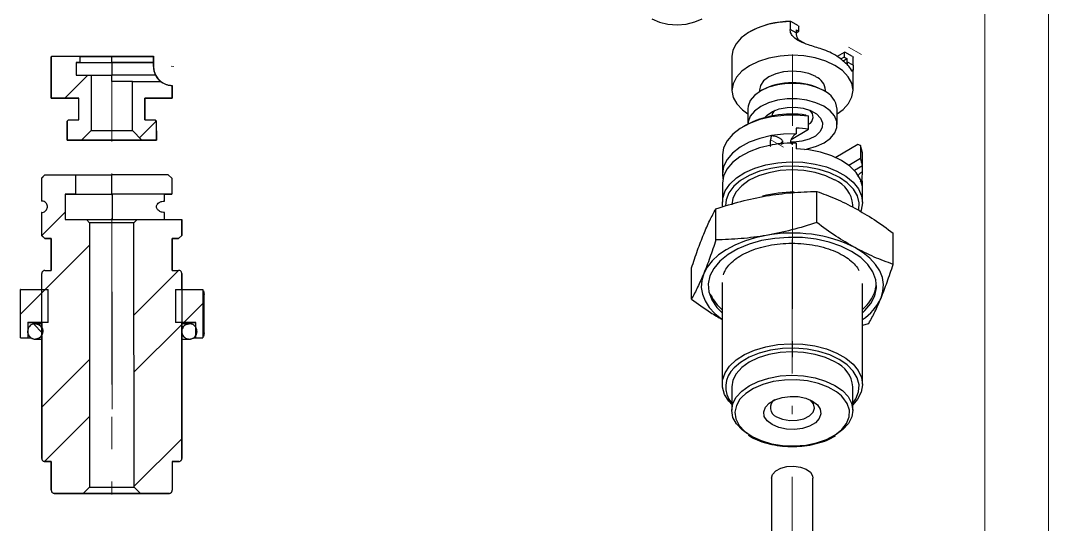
# Model space of a CAD drawing. Header units: millimetres. Extents: x 0 to 420, y 1 to 595.
# Drawn here: x 258.7 to 420, y 388.5 to 467.6 of the extents above; entities that cross this region are included whole.
import ezdxf

# ---------------------------------------------------------------- set-up
doc = ezdxf.new("R2010")
doc.units = ezdxf.units.MM
doc.header["$LTSCALE"] = 2
doc.linetypes.add('CENTERX2', pattern=[20.32, 12.7, -2.54, 2.54, -2.54])
doc.layers.add('COTAS', color=7, linetype='Continuous')

# ---------------------------------------------------------------- blocks, each defined once
blk = doc.blocks.new('Bloco2')
at = {"color": 7, "linetype": 'Continuous', "lineweight": 18}
for p, q in [((420.08, 0.12), (420.08, 594.12)), ((410.08, 10.12), (410.08, 584.12))]:
    blk.add_line(p, q, dxfattribs=at)
blk = doc.blocks.new('SW_HATCH_0')
at = {"color": 0, "linetype": 'Continuous', "lineweight": 18}
for p, q in [((-10.86, 34.05), (-7.26, 37.65)), ((0.88, 27.82), (3.5, 30.44)), ((-14.46, 12.48), (-10.78, 16.16)), ((-14.48, 3.48), (-6.98, 10.99)), ((0, 0), (7, 7)), ((-17.8, 0.16), (-13.93, 4.03)), ((7.81, -1.17), (10.81, 1.83)), ((-14.34, -2.82), (-15.75, -1.4)), ((0, -8.98), (7.51, -1.47)), ((-14.48, -14.48), (-6.97, -6.97)), ((-14.02, -23), (-6.97, -15.95)), ((0, -26.94), (7.51, -19.43))]:
    blk.add_line(p, q, dxfattribs=at)

msp = doc.modelspace()

# ---------------------------------------------------------------- linework, layer by layer
at = {"color": 7, "linetype": 'Continuous', "lineweight": 25}
for p, q in [((379.48, 467.44), (379.57, 467.46)), ((379.48, 467.44), (379.48, 466.21)), ((380.42, 465.67), (379.48, 466.21)), ((380.78, 466.78), (379.57, 467.46)), ((380.78, 466.78), (380.85, 466.66)), ((380.85, 465.92), (380.85, 466.66)), ((373.21, 465.88), (373.14, 465.84)), ((380.42, 466.16), (380.85, 465.92)), ((380.42, 466.16), (380.42, 465.67)), ((380.42, 465.67), (380.85, 465.92)), ((380.66, 464.67), (381.94, 463.95)), ((263.62, 462.01), (263.52, 461.91)), ((263.52, 461.91), (263.52, 455.41)), ((263.53, 461.91), (263.52, 461.91)), ((263.63, 462.01), (263.53, 461.91)), ((263.53, 455.41), (263.53, 461.91)), ((263.62, 462.01), (263.63, 462.01)), ((263.63, 462.01), (267.93, 462.01)), ((268.03, 461.91), (267.93, 462.01)), ((268.03, 461.91), (268.03, 461.01)), ((273.06, 462), (279.56, 462.01)), ((273.06, 461.9), (273.06, 462)), ((279.56, 461.91), (273.06, 461.9)), ((273.06, 461), (273.06, 461.9)), ((279.56, 461.91), (279.56, 462.01)), ((279.57, 462), (279.56, 462.01)), ((279.56, 461.91), (279.56, 461.01)), ((279.57, 462), (279.57, 461.9)), ((279.57, 460.4), (279.57, 461.9)), ((370.35, 461.96), (370.35, 456.65)), ((387.97, 462.6), (386.88, 461.96)), ((387.97, 461.86), (387.4, 461.53)), ((387.74, 461.23), (388.4, 461.62)), ((387.97, 462.6), (388.04, 462.64)), ((387.97, 462.6), (387.97, 461.86)), ((387.97, 461.86), (388.4, 461.62)), ((389.25, 461.95), (388.04, 462.64)), ((388.4, 461.62), (388.4, 461.13)), ((389.25, 461.95), (389.35, 461.82)), ((389.35, 460.59), (389.35, 461.82)), ((268.03, 461.01), (267.43, 461.01)), ((267.43, 461.01), (267.43, 459.01)), ((279.56, 461.01), (273.06, 461)), ((273.06, 461), (279.56, 461)), ((279.56, 461.01), (279.56, 461)), ((279.56, 461), (279.56, 460.4)), ((279.57, 460.4), (279.56, 460.4)), ((389.35, 460.59), (388.4, 461.13)), ((389.35, 460.59), (389.35, 460.04)), ((389.35, 456.64), (389.35, 459.96)), ((267.43, 459.01), (269.79, 459.01)), ((269.79, 459.01), (269.79, 450.31)), ((273.05, 458.01), (273.05, 459.01)), ((279.89, 459.01), (273.05, 459.01)), ((279.89, 459.01), (279.91, 459)), ((276.26, 450.31), (276.26, 458.01)), ((276.26, 458.01), (280.72, 458.01)), ((280.72, 458.01), (280.75, 458.01)), ((282.51, 457.41), (282.52, 457.41)), ((282.52, 455.41), (282.52, 457.41)), ((282.52, 457.41), (282.52, 455.41)), ((374.65, 456.65), (374.65, 456.42)), ((375.04, 456.66), (374.9, 456.57)), ((384.79, 456.57), (384.65, 456.65)), ((385.05, 456.41), (385.05, 456.64)), ((267.83, 455.41), (263.53, 455.41)), ((267.82, 455.41), (267.82, 452.01)), ((267.83, 455.41), (267.82, 455.41)), ((267.83, 452.01), (267.83, 455.41)), ((278.22, 455.41), (278.21, 455.41)), ((282.52, 455.41), (278.21, 455.41)), ((278.21, 455.41), (278.21, 452.01)), ((278.22, 452.01), (278.22, 455.41)), ((372.84, 453.71), (372.84, 451.34)), ((386.84, 451.26), (386.84, 453.71)), ((266.22, 452.01), (266.02, 451.81)), ((266.02, 451.81), (266.02, 448.81)), ((266.03, 451.81), (266.02, 451.81)), ((266.23, 452.01), (266.03, 451.81)), ((266.03, 448.81), (266.03, 451.81)), ((266.22, 452.01), (266.23, 452.01)), ((266.23, 452.01), (267.83, 452.01)), ((278.21, 452.01), (279.81, 452.01)), ((280.01, 451.81), (279.81, 452.01)), ((279.81, 452.01), (279.82, 452.01)), ((280.02, 451.81), (279.82, 452.01)), ((280.01, 451.81), (280.02, 448.81)), ((280.02, 451.81), (280.01, 451.81)), ((280.02, 448.81), (280.02, 451.81)), ((381.97, 452.75), (382.38, 452.59)), ((382.38, 450.55), (382.38, 452.59)), ((268.28, 448.81), (269.79, 450.31)), ((276.26, 450.31), (277.76, 448.81)), ((372.42, 451.11), (372.07, 450.91)), ((379.63, 448.93), (382.38, 450.55)), ((380.42, 450.71), (380.41, 449.81)), ((268.28, 448.81), (266.03, 448.81)), ((280.02, 448.81), (277.76, 448.81)), ((376.64, 448.08), (376.48, 448.05)), ((380.41, 448.35), (380.41, 447.45)), ((390.09, 448.13), (386.63, 446.1)), ((390.5, 447.96), (390.09, 448.13)), ((390.5, 447.96), (390.5, 445.92)), ((368.84, 446.41), (368.84, 443.48)), ((390.5, 445.92), (388.7, 444.86)), ((390.84, 443.46), (390.84, 446.4)), ((390.81, 444.79), (389.57, 444.06)), ((390.81, 443.89), (390.81, 444.79)), ((262.52, 443.36), (262.02, 442.86)), ((262.02, 442.86), (262.02, 439.26)), ((262.03, 442.86), (262.02, 442.86)), ((262.53, 443.36), (262.03, 442.86)), ((262.03, 439.26), (262.03, 442.86)), ((262.52, 443.36), (262.53, 443.36)), ((262.53, 443.36), (267.33, 443.36)), ((267.33, 443.36), (267.33, 440.36)), ((273.06, 440.36), (273.06, 443.36)), ((281.88, 443.36), (273.06, 443.36)), ((282.47, 442.86), (281.88, 443.36)), ((282.47, 442.86), (282.47, 440.36)), ((368.84, 442.01), (368.84, 439.07)), ((390.81, 441.52), (390.81, 442.42)), ((390.84, 441.99), (390.81, 442.42)), ((390.84, 439.06), (390.84, 441.99)), ((383.65, 435.88), (383.65, 440.77)), ((262.03, 439.26), (262.02, 439.26)), ((267.33, 440.36), (265.73, 440.36)), ((265.73, 440.36), (265.73, 436.36)), ((282.47, 440.36), (273.06, 440.36)), ((281.3, 440.36), (273.08, 440.36)), ((281.31, 439.26), (281.3, 440.36)), ((262.02, 437.46), (262.02, 433.86)), ((262.03, 437.46), (262.02, 437.46)), ((262.03, 433.86), (262.03, 437.46)), ((281.31, 436.36), (281.31, 437.46)), ((367.83, 433.15), (367.83, 438.04)), ((389.34, 438.3), (389.34, 438.65)), ((265.73, 436.36), (269.04, 436.36)), ((269.54, 435.86), (269.04, 436.36)), ((269.54, 435.86), (269.54, 394.36)), ((277.01, 436.36), (276.51, 435.86)), ((276.52, 394.36), (276.51, 435.86)), ((277.01, 436.36), (284.02, 436.36)), ((284.02, 433.86), (284.02, 436.36)), ((284.02, 436.36), (284.02, 433.86)), ((284.02, 436.36), (284.02, 436.36)), ((395.65, 429.32), (395.65, 434.21)), ((262.02, 433.86), (262.52, 433.36)), ((262.02, 433.86), (262.03, 433.86)), ((262.03, 433.86), (262.53, 433.36)), ((263.53, 433.36), (262.53, 433.36)), ((263.52, 433.36), (263.52, 428.36)), ((263.53, 433.36), (263.52, 433.36)), ((263.53, 428.36), (263.53, 433.36)), ((282.52, 428.36), (282.52, 433.36)), ((282.52, 433.36), (282.52, 433.36)), ((283.52, 433.36), (282.52, 433.36)), ((282.52, 433.36), (282.52, 428.36)), ((283.52, 433.36), (284.02, 433.86)), ((283.52, 433.36), (284.02, 433.86)), ((284.02, 433.86), (284.02, 433.86)), ((262.02, 427.86), (262.02, 425.39)), ((262.03, 427.86), (262.02, 427.86)), ((262.03, 398.86), (262.03, 427.86)), ((262.53, 428.36), (263.53, 428.36)), ((282.52, 428.36), (283.52, 428.36)), ((284.02, 425.39), (284.02, 427.86)), ((284.02, 427.86), (284.02, 427.86)), ((284.02, 427.86), (284.02, 398.86)), ((364.01, 423.87), (364.01, 428.76)), ((368.83, 426.46), (368.82, 410.5)), ((390.82, 410.49), (390.83, 426.29)), ((258.73, 425.39), (258.71, 425.38)), ((258.73, 425.39), (258.71, 425.38)), ((258.71, 417.8), (258.71, 425.38)), ((258.73, 425.39), (263.03, 425.39)), ((263.03, 420.19), (263.03, 425.39)), ((283.02, 425.39), (283.02, 420.19)), ((283.02, 425.39), (287.32, 425.39)), ((287.32, 425.39), (287.32, 417.79)), ((287.32, 425.39), (287.33, 425.38)), ((287.32, 425.39), (287.32, 425.39)), ((287.44, 425.17), (287.55, 424.58)), ((287.55, 418.59), (287.55, 424.58)), ((259.83, 420.19), (259.83, 417.79)), ((263.03, 420.19), (259.83, 420.19)), ((262.03, 420.19), (262.03, 419.39)), ((263.03, 420.19), (263.03, 420.19)), ((283.02, 420.19), (283.03, 420.19)), ((286.22, 420.19), (283.02, 420.19)), ((284.03, 419.25), (284.03, 420.19)), ((286.22, 417.79), (286.22, 420.19)), ((390.83, 419.75), (391.83, 420.04)), ((258.71, 417.8), (258.73, 417.79)), ((258.71, 417.8), (258.72, 417.79)), ((258.73, 417.79), (259.83, 417.79)), ((262.03, 418.02), (262.03, 398.86)), ((284.03, 418.9), (284.03, 419.2)), ((284.03, 398.86), (284.03, 418.68)), ((286.22, 417.79), (287.32, 417.79)), ((287.33, 417.81), (287.32, 417.79)), ((287.55, 418.59), (287.44, 418.01)), ((370.32, 410.09), (370.32, 406.42)), ((389.32, 406.41), (389.32, 410.08)), ((372.9, 402.51), (373.11, 402.37)), ((373.11, 402.37), (373.25, 402.28)), ((262.03, 398.86), (262.03, 398.86)), ((284.02, 398.86), (284.03, 398.86)), ((263.53, 398.36), (262.53, 398.36)), ((263.53, 398.36), (263.53, 393.86)), ((263.53, 398.36), (263.53, 398.36)), ((263.53, 393.86), (263.53, 398.36)), ((282.53, 398.36), (282.52, 398.36)), ((283.52, 398.36), (282.52, 398.36)), ((282.52, 398.36), (282.52, 393.86)), ((282.53, 393.86), (282.53, 398.36)), ((376.56, 395.76), (376.56, 385.97)), ((383.06, 385.96), (383.06, 395.76)), ((263.53, 393.86), (263.53, 393.86)), ((268.54, 393.36), (269.54, 394.36)), ((276.52, 394.36), (277.52, 393.36)), ((282.52, 393.86), (282.53, 393.86)), ((268.54, 393.36), (264.03, 393.36)), ((282.02, 393.36), (277.52, 393.36))]:
    msp.add_line(p, q, dxfattribs=at)
at = {"color": 8, "linetype": 'Continuous', "lineweight": 25}
for p, q in [((273.06, 461), (273.06, 459.01)), ((273.08, 440.36), (273.08, 436.36)), ((262.53, 398.36), (262.53, 398.36)), ((283.53, 398.36), (283.52, 398.36)), ((264.03, 393.36), (264.03, 393.36)), ((282.03, 393.36), (282.02, 393.36))]:
    msp.add_line(p, q, dxfattribs=at)
at = {"color": 7, "linetype": 'Continuous', "lineweight": 25, "flags": 128}
for points in [[(357.8, 467.86), (358.96, 467.35), (360.3, 467.04), (361.74, 466.94), (363.17, 467.05), (364.51, 467.38), (365.65, 467.89)], [(379.48, 467.44), (377.66, 467.29), (375.92, 466.95), (374.33, 466.42), (372.94, 465.72), (371.82, 464.89), (370.99, 463.94), (370.5, 462.92), (370.35, 461.96)], [(267.92, 462.01), (267.97, 462.01), (268.22, 462.01), (268.68, 462.01), (269.31, 462.01), (270.11, 462), (271.02, 462), (272.02, 462), (273.06, 462)], [(273.06, 461.9), (272.04, 461.9), (271.06, 461.9), (270.16, 461.91), (269.39, 461.91), (268.76, 461.91), (268.32, 461.91), (268.07, 461.91), (268.02, 461.91)], [(386.51, 460.55), (385.07, 461.23), (383.42, 461.73), (381.63, 462.04), (379.78, 462.14), (377.92, 462.02), (376.15, 461.7), (374.51, 461.19), (373.08, 460.5), (371.91, 459.67), (371.04, 458.71), (370.52, 457.68), (370.35, 456.61), (370.54, 455.54), (371.1, 454.51), (371.99, 453.57), (372.84, 452.94)], [(267.42, 461.01), (267.48, 461.01), (267.76, 461.01), (268.26, 461.01), (268.96, 461.01), (269.83, 461), (270.83, 461), (271.92, 461), (273.06, 461)], [(268.03, 461.01), (268.07, 461.01), (268.32, 461.01), (268.76, 461.01), (269.39, 461.01), (270.16, 461.01), (271.06, 461), (272.04, 461), (273.06, 461)], [(386.84, 452.93), (387.78, 453.63), (388.65, 454.58), (389.18, 455.61), (389.35, 456.68), (389.15, 457.75), (388.6, 458.78), (387.71, 459.73), (386.51, 460.55)], [(269.77, 459.01), (269.79, 459.01), (269.94, 459.01), (270.22, 459.01), (270.62, 459.01), (271.13, 459.01), (271.72, 459.01), (272.37, 459.01), (273.05, 459.01)], [(383.5, 458.79), (382.41, 459.26), (381.16, 459.55), (379.81, 459.65), (378.46, 459.54), (377.21, 459.24), (376.14, 458.76), (375.32, 458.13), (374.81, 457.41), (374.65, 456.65)], [(276.27, 458.01), (276.25, 458.01), (276.11, 458.01), (275.83, 458.01), (275.44, 458.01), (274.94, 458.01), (274.36, 458.01), (273.72, 458.01), (273.05, 458.01)], [(384.76, 456.59), (383.53, 457.15), (382.11, 457.54), (380.58, 457.73), (379.01, 457.72), (377.48, 457.52), (376.08, 457.12), (374.86, 456.55), (373.89, 455.84), (373.22, 455.02), (372.88, 454.14), (372.84, 453.71)], [(263.53, 455.41), (263.65, 455.41), (264.16, 455.4), (265.01, 455.4), (266.19, 455.4), (267.64, 455.4), (267.82, 455.4)], [(278.22, 455.4), (278.4, 455.4), (279.85, 455.4), (281.03, 455.41), (281.89, 455.41), (282.39, 455.41), (282.52, 455.41)], [(384.76, 454.14), (383.52, 454.7), (382.11, 455.09), (380.58, 455.28), (379.01, 455.28), (377.48, 455.07), (376.08, 454.67), (374.86, 454.1), (373.89, 453.39), (373.22, 452.57), (372.88, 451.69), (372.84, 451.26)], [(375.47, 452.33), (375.85, 452.75), (376.7, 453.32), (377.77, 453.73), (379, 453.96), (380.29, 453.99), (381.55, 453.82), (382.69, 453.46), (383.61, 452.93), (384.25, 452.28), (384.56, 451.56), (384.53, 450.81), (384.15, 450.1), (383.45, 449.47), (382.48, 448.98), (381.31, 448.65), (380.04, 448.52), (379.54, 448.52)], [(381.71, 447.36), (382.2, 447.45), (383.61, 447.85), (384.83, 448.42), (385.8, 449.13), (386.47, 449.95), (386.8, 450.83), (386.79, 451.74), (386.43, 452.62), (385.74, 453.43), (384.76, 454.14)], [(382.38, 452.59), (380.44, 452.75), (378.47, 452.71), (376.55, 452.47), (374.73, 452.04), (373.08, 451.42), (371.64, 450.65), (370.47, 449.74), (369.59, 448.72), (369.04, 447.63), (368.84, 446.5), (368.84, 446.41)], [(269.77, 450.31), (269.86, 450.31), (270.29, 450.31), (271.01, 450.31), (271.96, 450.31), (273.02, 450.31), (274.09, 450.31), (275.03, 450.31), (275.76, 450.31), (276.18, 450.31), (276.27, 450.31)], [(266.03, 448.81), (266.14, 448.81), (266.62, 448.81), (267.44, 448.8), (268.55, 448.8), (269.9, 448.8), (271.42, 448.8), (273.02, 448.8), (274.62, 448.8), (276.14, 448.8), (277.49, 448.8), (278.61, 448.81), (279.42, 448.81), (279.9, 448.81), (280.02, 448.81)], [(277.76, 448.81), (277.67, 448.81), (277.24, 448.81), (276.49, 448.81), (275.49, 448.81), (274.3, 448.81), (273.02, 448.8), (271.74, 448.8), (270.56, 448.81), (269.55, 448.81), (268.81, 448.81), (268.37, 448.81), (268.28, 448.81)], [(380.41, 449.81), (378.45, 449.77), (376.53, 449.53), (374.72, 449.09), (373.06, 448.48), (371.63, 447.7), (370.46, 446.79), (369.58, 445.77), (369.04, 444.68), (368.84, 443.55), (368.91, 442.74)], [(376.48, 448.05), (374.67, 447.61), (373.03, 446.99), (371.6, 446.22), (370.44, 445.3), (369.57, 444.28), (369.03, 443.19), (368.84, 442.06), (368.84, 442.01)], [(390.81, 441.52), (390.5, 442.66), (389.84, 443.75), (388.85, 444.75), (387.56, 445.63), (386.02, 446.36), (384.27, 446.91), (382.39, 447.28), (380.41, 447.45)], [(390.84, 446.4), (390.81, 446.84), (390.5, 447.96)], [(368.9, 438.37), (368.87, 438.59), (368.9, 439.73), (369.28, 440.85), (370, 441.91), (371.04, 442.88), (372.36, 443.72), (373.92, 444.42), (375.67, 444.94), (377.55, 445.28), (379.51, 445.41), (381.48, 445.34), (383.39, 445.07), (385.19, 444.61), (386.82, 443.97), (388.23, 443.17), (389.36, 442.23), (390.19, 441.2), (390.69, 440.1), (390.83, 438.96), (390.63, 437.83), (390.57, 437.67)], [(390.24, 437.81), (390.25, 437.86), (390.32, 438.97), (390.04, 440.08), (389.41, 441.14), (388.45, 442.11), (387.21, 442.97), (385.71, 443.68), (384.01, 444.22), (382.17, 444.57), (380.24, 444.71), (378.31, 444.66), (376.43, 444.39), (374.66, 443.93), (373.07, 443.29), (371.71, 442.5), (370.63, 441.57), (369.86, 440.54), (369.43, 439.45), (369.34, 438.5)], [(386.5, 442.56), (385.06, 443.24), (383.41, 443.74), (381.62, 444.04), (379.77, 444.14), (377.91, 444.03), (376.14, 443.71), (374.5, 443.2), (373.07, 442.51), (371.9, 441.67), (371.03, 440.72), (370.51, 439.69), (370.34, 438.66)], [(390.65, 442.29), (390.77, 442.76), (390.81, 443.89)], [(267.32, 443.36), (267.39, 443.36), (267.68, 443.36), (268.19, 443.36), (268.9, 443.36), (269.78, 443.36), (270.8, 443.36), (271.91, 443.36), (273.06, 443.36)], [(265.72, 440.36), (265.82, 440.36), (266.2, 440.36), (266.86, 440.36), (267.77, 440.36), (268.9, 440.36), (270.2, 440.36), (271.61, 440.36), (273.08, 440.36)], [(267.33, 440.36), (267.39, 440.36), (267.68, 440.36), (268.19, 440.36), (268.9, 440.36), (269.78, 440.36), (270.8, 440.36), (271.91, 440.36), (273.06, 440.36)], [(281.3, 440.36), (281.47, 440.36), (281.62, 440.36), (281.78, 440.36), (281.93, 440.36), (282.07, 440.36), (282.21, 440.36), (282.34, 440.36), (282.47, 440.36)], [(269.02, 436.36), (269.12, 436.36), (269.56, 436.36), (270.3, 436.36), (271.29, 436.36), (272.43, 436.36), (273.62, 436.36), (274.76, 436.36), (275.75, 436.36), (276.49, 436.36), (276.92, 436.36), (277.02, 436.36)], [(276.52, 435.86), (276.42, 435.86), (275.96, 435.86), (275.18, 435.86), (274.16, 435.86), (273.02, 435.86), (271.88, 435.86), (270.87, 435.86), (270.09, 435.86), (269.63, 435.86), (269.52, 435.86)], [(375.74, 433.86), (373.98, 433.48), (372.33, 432.98), (370.8, 432.35), (369.43, 431.62), (368.24, 430.79), (367.25, 429.87), (366.47, 428.89), (365.92, 427.86)], [(389.13, 431.35), (387.46, 432.16), (385.59, 432.8), (383.55, 433.26), (381.42, 433.51), (379.24, 433.56), (377.08, 433.4), (374.99, 433.04), (373.03, 432.48), (371.26, 431.75), (369.73, 430.85), (368.47, 429.83), (367.52, 428.69), (366.9, 427.49), (366.64, 426.24), (366.74, 424.98), (367.19, 423.75), (367.99, 422.57), (368.83, 421.73)], [(390.83, 421.72), (391.19, 422.06), (392.14, 423.19), (392.76, 424.4), (393.02, 425.65), (392.92, 426.91), (392.47, 428.14), (391.67, 429.31), (390.55, 430.39), (389.13, 431.35)], [(393.74, 424.03), (394.05, 425.09), (394.12, 426.17), (393.95, 427.25), (393.53, 428.3), (392.88, 429.31), (392, 430.27), (390.92, 431.15), (389.65, 431.94)], [(365.92, 427.86), (365.6, 426.79), (365.53, 425.71), (365.71, 424.64), (366.13, 423.58), (366.78, 422.57), (367.65, 421.61), (368.74, 420.73), (368.83, 420.67)], [(258.73, 425.39), (258.73, 425.39), (258.73, 425.39), (258.72, 425.39), (258.72, 425.39), (258.73, 425.39), (258.73, 425.39), (258.73, 425.39), (258.73, 425.39)], [(258.73, 417.79), (258.73, 417.79), (258.73, 417.79), (258.73, 417.79), (258.73, 417.79), (258.73, 417.79), (258.73, 417.79), (258.73, 417.79), (258.73, 417.79)], [(259.83, 417.79), (259.96, 417.79), (260.28, 417.79)], [(285.87, 417.79), (286.09, 417.79), (286.22, 417.79)], [(370.32, 407.29), (369.84, 407.83), (369.17, 408.9), (368.85, 410.02), (368.88, 411.16), (369.26, 412.28), (369.98, 413.34), (371.02, 414.31), (372.34, 415.15), (373.9, 415.85), (375.65, 416.37), (377.53, 416.71), (379.49, 416.84), (381.46, 416.78), (383.38, 416.5), (385.18, 416.04), (386.81, 415.4), (388.21, 414.6), (389.35, 413.67), (390.18, 412.63), (390.67, 411.53), (390.82, 410.39), (390.61, 409.26), (390.06, 408.17), (389.32, 407.28)], [(386.49, 413.99), (385.04, 414.67), (383.39, 415.17), (381.6, 415.47), (379.75, 415.57), (377.9, 415.46), (376.12, 415.14), (374.48, 414.63), (373.05, 413.94), (371.88, 413.1), (371.02, 412.15), (370.49, 411.12), (370.32, 410.09)], [(388.22, 413.72), (387.19, 414.4), (385.69, 415.11), (383.99, 415.65), (382.15, 416), (380.23, 416.15), (378.29, 416.09), (376.41, 415.82), (374.64, 415.36), (373.05, 414.73), (371.69, 413.93), (370.68, 413.07)], [(372.77, 402.73), (371.96, 403.33), (371.07, 404.28), (370.51, 405.3), (370.32, 406.37), (370.49, 407.45), (371.01, 408.48), (371.88, 409.43), (373.05, 410.27), (374.48, 410.95), (376.12, 411.47), (377.9, 411.79), (379.75, 411.9), (381.6, 411.8), (383.39, 411.5), (385.04, 410.99), (386.49, 410.32), (387.68, 409.49), (388.57, 408.55), (389.12, 407.52), (389.32, 406.45), (389.15, 405.38), (388.62, 404.34), (387.76, 403.39), (386.68, 402.61)], [(387.52, 408.69), (386.75, 409.32), (385.45, 410.05), (383.93, 410.63), (382.23, 411.01), (380.44, 411.19), (378.62, 411.16), (376.84, 410.91), (375.2, 410.47), (373.74, 409.84), (372.52, 409.05), (371.89, 408.47)], [(377.69, 403.71), (376.66, 404.15), (375.88, 404.74), (375.43, 405.43), (375.33, 406.17), (375.59, 406.9), (376.2, 407.55), (377.09, 408.07), (378.21, 408.43), (379.46, 408.59), (380.74, 408.55), (381.95, 408.29), (382.98, 407.85), (383.75, 407.26), (384.21, 406.57), (384.31, 405.83), (384.05, 405.11), (383.44, 404.46), (382.54, 403.93), (381.42, 403.57), (380.17, 403.41), (378.89, 403.46), (377.69, 403.71)], [(377.36, 405.38), (378.3, 405), (379.41, 404.81), (380.56, 404.84), (381.63, 405.09), (382.51, 405.52), (383.09, 406.1), (383.32, 406.75), (383.16, 407.41), (382.65, 408.01), (382.6, 408.05)], [(376.56, 395.76), (376.73, 396.35), (377.23, 396.9), (378.01, 397.32), (378.98, 397.57), (380.05, 397.63), (381.09, 397.49), (381.99, 397.15), (382.65, 396.67), (383.01, 396.09), (383.06, 395.76)], [(269.53, 394.36), (269.64, 394.36), (270.1, 394.36), (270.88, 394.36), (271.89, 394.36), (273.03, 394.36), (274.16, 394.36), (275.17, 394.36), (275.95, 394.36), (276.42, 394.36), (276.53, 394.36)], [(264.03, 393.36), (264.16, 393.36), (264.64, 393.36), (265.45, 393.36), (266.57, 393.36), (267.94, 393.36), (269.52, 393.36), (271.24, 393.36), (273.03, 393.36), (274.82, 393.36), (276.53, 393.36), (278.11, 393.36), (279.49, 393.36), (280.6, 393.36), (281.42, 393.36), (281.9, 393.36), (282.03, 393.36)], [(277.52, 393.36), (277.4, 393.36), (276.9, 393.36), (276.07, 393.36), (274.96, 393.36), (273.69, 393.36), (272.36, 393.36), (271.09, 393.36), (269.99, 393.36), (269.15, 393.36), (268.65, 393.36), (268.54, 393.36)]]:
    msp.add_lwpolyline(points, dxfattribs=at)
at = {"color": 8, "linetype": 'Continuous', "lineweight": 25, "flags": 128}
for points in [[(389.32, 407.5), (389.8, 408.2), (390.23, 409.29), (390.3, 410.4), (390.02, 411.51), (389.39, 412.57), (388.44, 413.55), (388.22, 413.72)], [(371.89, 408.47), (371.61, 408.14), (371.04, 407.14), (370.82, 406.1), (370.97, 405.05), (371.48, 404.04), (372.34, 403.11), (373.5, 402.3)], [(373.5, 402.3), (374.92, 401.64), (376.54, 401.16), (378.29, 400.88), (380.11, 400.81), (381.92, 400.95), (383.63, 401.29), (385.2, 401.83), (386.54, 402.54), (387.61, 403.4), (388.35, 404.35), (388.75, 405.38), (388.79, 406.43), (388.45, 407.47), (387.76, 408.44), (387.52, 408.69)]]:
    msp.add_lwpolyline(points, dxfattribs=at)
at = {"color": 7, "linetype": 'Continuous', "lineweight": 25}
for centre, radius, start, end in [((379.52, 454.07), 13.39, 89.775, 118.1275), ((382.33, 465.61), 1.9, 177.961, 209.3187), ((282.56, 460.41), 3, 180.0055, 207.8229), ((390.7, 461.11), 2.3, 179.4257, 194.0163), ((282.54, 460.41), 3, 207.8225, 233.1355), ((382.55, 456.47), 2.5, 4.0499, 67.7523), ((282.52, 460.41), 3, 233.1371, 269.9417), ((379.84, 447.46), 10.38, 62.6039, 117.5547), ((383.39, 453.4), 3.47, 5.0422, 66.7601), ((378.06, 452.37), 1.48, 129.5236, 171.607), ((381.76, 452.47), 1.32, 298.312, 52.0015), ((379.72, 437.25), 15.67, 81.7532, 117.7648), ((379.85, 432.09), 18.64, 82.1912, 88.264), ((378.83, 447.61), 1.1, 116.0353, 143.7933), ((379.82, 429.7), 18.65, 88.1851, 99.8273), ((386.88, 444.32), 3.96, 6.834, 23.9095), ((384.63, 438.23), 4.72, 5.1353, 66.6671), ((379.77, 423.55), 17.09, 88.8454, 105.6178), ((379.81, 411.99), 22.25, 63.7643, 100.5613), ((263.43, 549.09), 115.73, 269.5537, 270.0467), ((282.6, 548.35), 114.99, 269.962, 270.4581), ((386.42, 427.42), 8.07, 303.1076, 335.158), ((261.79, 784.74), 364.56, 269.6909, 270.0367), ((284.18, 786.78), 366.59, 269.9752, 270.319), ((260.29, 701.09), 283.31, 269.6842, 269.9843), ((286.07, 574.54), 156.76, 269.9527, 270.4563), ((384.62, 409.66), 4.72, 5.1354, 66.667), ((377.88, 406.8), 1.51, 124.1071, 249.7436), ((263.47, 534.39), 136.03, 269.602, 270.0232), ((282.55, 536.45), 138.09, 269.9902, 270.4051)]:
    msp.add_arc(centre, radius, start, end, dxfattribs=at)
at = {"color": 8, "linetype": 'Continuous', "lineweight": 25}
msp.add_arc((373.38, 410.1), 4.01, 132.2539, 220.3313, dxfattribs=at)
at = {"color": 7, "linetype": 'Continuous', "lineweight": 25}
for points, knots in [([(389.35, 459.96), (389.35, 459.89), (389.36, 459.77), (389.3, 459.51), (388.93, 460.16), (388.36, 460.76), (386.76, 462.23), (384.61, 463.08), (382.6, 463.68), (381.16, 464.21), (380.25, 464.75), (379.68, 465.36), (379.49, 465.88), (379.48, 466.17), (379.48, 466.21)], [0, 0, 0, 0, 0.019986, 0.029297, 0.050162, 0.128344, 0.299419, 0.509593, 0.684535, 0.793555, 0.873721, 0.933191, 0.988898, 1, 1, 1, 1]), ([(279.57, 460.4), (279.59, 460.14), (279.63, 459.64), (279.91, 458.95), (280.36, 458.32), (281.01, 457.79), (281.69, 457.48), (282.12, 457.45), (282.23, 457.44)], [0, 0, 0, 0, 0.178393, 0.346068, 0.502871, 0.704999, 0.922372, 1, 1, 1, 1]), ([(378.08, 448.18), (378.13, 448.2), (378.22, 448.25), (378.32, 448.35), (378.37, 448.47), (378.35, 448.6), (378.29, 448.74), (378.11, 448.94), (377.68, 449.22), (377.2, 449.4), (376.82, 449.48), (376.71, 449.5), (376.65, 449.5), (376.62, 449.5), (376.59, 449.49), (376.55, 449.46), (376.49, 449.33), (376.43, 449.08), (376.37, 448.76), (376.34, 448.46), (376.32, 448.23), (376.33, 448.03), (376.34, 447.93), (376.39, 447.84), (376.41, 447.86), (376.41, 447.86)], [0, 0, 0, 0, 0.037493, 0.07129, 0.097763, 0.126062, 0.15478, 0.207553, 0.308261, 0.510453, 0.558046, 0.578951, 0.590841, 0.598113, 0.603765, 0.610216, 0.629604, 0.703233, 0.789395, 0.854971, 0.914634, 0.956925, 0.984057, 0.998427, 1, 1, 1, 1]), ([(380.41, 449.81), (380.31, 449.75), (380.07, 449.58), (379.81, 449.27), (379.63, 448.96), (379.55, 448.73), (379.53, 448.55), (379.56, 448.39), (379.65, 448.26), (379.8, 448.18), (379.89, 448.2), (379.91, 448.2)], [0, 0, 0, 0, 0.169088, 0.410155, 0.547411, 0.654578, 0.749814, 0.793676, 0.874372, 0.967003, 1, 1, 1, 1]), ([(390.11, 443.15), (390.14, 443.22), (390.25, 443.41), (390.49, 443.67), (390.71, 443.82), (390.81, 443.89)], [0, 0, 0, 0, 0.210023, 0.639297, 1, 1, 1, 1]), ([(390.81, 442.42), (390.73, 442.37), (390.63, 442.31), (390.5, 442.3), (390.48, 442.3)], [0, 0, 0, 0, 0.763932, 1, 1, 1, 1]), ([(375.74, 440.06), (377.05, 440.26), (379.68, 440.65), (382.33, 440.73), (383.65, 440.77)], [0, 0, 0, 0, 0.501743, 1, 1, 1, 1]), ([(383.65, 440.77), (384.65, 440.41), (386.71, 439.66), (388.65, 438.66), (389.65, 438.15)], [0, 0, 0, 0, 0.4864541, 1, 1, 1, 1]), ([(262.03, 437.46), (262.13, 437.47), (262.33, 437.49), (262.6, 437.64), (262.8, 437.87), (262.92, 438.15), (262.94, 438.46), (262.86, 438.76), (262.68, 439.01), (262.43, 439.19), (262.2, 439.26), (262.06, 439.26), (262.03, 439.26)], [0, 0, 0, 0, 0.1049627, 0.2123882, 0.3197984, 0.4271689, 0.5344974, 0.6417971, 0.7491026, 0.8564466, 0.9638383, 1, 1, 1, 1]), ([(281.31, 437.46), (281.18, 437.47), (280.88, 437.49), (280.5, 437.65), (280.21, 437.9), (280.08, 438.14), (280.04, 438.38), (280.09, 438.6), (280.22, 438.82), (280.48, 439.05), (280.86, 439.22), (281.16, 439.25), (281.31, 439.26)], [0, 0, 0, 0, 0.107031, 0.268136, 0.361919, 0.441294, 0.505951, 0.570633, 0.634995, 0.734843, 0.872395, 1, 1, 1, 1]), ([(367.83, 438.04), (369.13, 438.45), (371.73, 439.27), (374.4, 439.8), (375.74, 440.06)], [0, 0, 0, 0, 0.500593, 1, 1, 1, 1]), ([(365.92, 434.06), (366.23, 434.78), (366.8, 436.14), (367.5, 437.44), (367.83, 438.04)], [0, 0, 0, 0, 0.531661, 1, 1, 1, 1]), ([(389.65, 438.15), (390.66, 437.56), (392.74, 436.36), (394.67, 434.94), (395.65, 434.21)], [0, 0, 0, 0, 0.488173, 1, 1, 1, 1]), ([(383.65, 435.88), (382.34, 435.47), (379.74, 434.65), (377.07, 434.12), (375.74, 433.86)], [0, 0, 0, 0, 0.500593, 1, 1, 1, 1]), ([(389.65, 431.94), (388.64, 432.53), (386.56, 433.73), (384.63, 435.15), (383.65, 435.88)], [0, 0, 0, 0, 0.488173, 1, 1, 1, 1]), ([(364.01, 428.76), (364.32, 429.69), (364.9, 431.48), (365.59, 433.22), (365.92, 434.06)], [0, 0, 0, 0, 0.521789, 1, 1, 1, 1]), ([(367.83, 433.15), (367.52, 432.22), (366.93, 430.44), (366.24, 428.69), (365.92, 427.86)], [0, 0, 0, 0, 0.521789, 1, 1, 1, 1]), ([(375.74, 433.86), (374.42, 433.66), (371.8, 433.28), (369.15, 433.19), (367.83, 433.15)], [0, 0, 0, 0, 0.501743, 1, 1, 1, 1]), ([(369.03, 427.69), (369.11, 427.92), (369.29, 428.47), (369.89, 429.26), (370.77, 430.09), (371.93, 430.85), (373.3, 431.5), (374.86, 432.02), (376.57, 432.4), (378.37, 432.62), (380.22, 432.66), (382.05, 432.54), (383.82, 432.24), (385.47, 431.79), (386.75, 431.29), (387.45, 430.91), (387.69, 430.78)], [0, 0, 0, 0, 0.034678, 0.082884, 0.142332, 0.20886, 0.28244, 0.362237, 0.447023, 0.53519, 0.624912, 0.714266, 0.801299, 0.884179, 0.961279, 1, 1, 1, 1]), ([(387.69, 430.78), (387.9, 430.66), (388.47, 430.31), (389.28, 429.66), (389.95, 428.96), (390.19, 428.48), (390.26, 428.33)], [0, 0, 0, 0, 0.202705, 0.556122, 0.863361, 1, 1, 1, 1]), ([(395.65, 429.32), (394.65, 429.68), (392.59, 430.43), (390.65, 431.43), (389.65, 431.94)], [0, 0, 0, 0, 0.486454, 1, 1, 1, 1]), ([(393.74, 424.03), (394.07, 424.86), (394.75, 426.6), (395.34, 428.39), (395.65, 429.32)], [0, 0, 0, 0, 0.4740811, 1, 1, 1, 1]), ([(262.53, 428.36), (262.52, 428.36), (262.51, 428.36), (262.49, 428.36), (262.47, 428.36), (262.44, 428.35), (262.38, 428.34), (262.28, 428.31), (262.16, 428.22), (262.06, 428.07), (262.02, 427.94), (262.03, 427.87), (262.03, 427.86)], [0, 0, 0, 0, 0.033179, 0.051983, 0.072337, 0.103095, 0.171222, 0.301495, 0.490553, 0.727545, 0.953823, 1, 1, 1, 1]), ([(262.53, 428.36), (262.51, 428.36), (262.43, 428.36), (262.31, 428.32), (262.17, 428.22), (262.07, 428.08), (262.03, 427.95), (262.03, 427.88), (262.03, 427.86)], [0, 0, 0, 0, 0.073676, 0.288449, 0.503212, 0.717896, 0.932515, 1, 1, 1, 1]), ([(283.63, 428.35), (283.62, 428.35), (283.6, 428.36), (283.58, 428.36), (283.57, 428.36), (283.55, 428.36), (283.54, 428.36), (283.53, 428.36), (283.52, 428.36), (283.52, 428.36)], [0, 0, 0, 0, 0.23856, 0.4620207, 0.5880869, 0.6957421, 0.8039233, 0.9508352, 1, 1, 1, 1]), ([(284.02, 427.86), (284.01, 427.92), (284, 428.03), (283.92, 428.18), (283.79, 428.3), (283.65, 428.36), (283.56, 428.36), (283.52, 428.36)], [0, 0, 0, 0, 0.214342, 0.428942, 0.64356, 0.858267, 1, 1, 1, 1]), ([(365.92, 427.86), (365.61, 427.14), (365.03, 425.78), (364.33, 424.48), (364.01, 423.87)], [0, 0, 0, 0, 0.531661, 1, 1, 1, 1]), ([(390.83, 422.25), (390.9, 422.31), (391.37, 422.69), (392.04, 423.55), (392.75, 424.78), (392.93, 425.65), (393.01, 426.05)], [0, 0, 0, 0, 0.062132, 0.405012, 0.726086, 1, 1, 1, 1]), ([(366.95, 424.69), (367.15, 424.3), (367.57, 423.48), (368.25, 422.66), (368.73, 422.27), (368.83, 422.2)], [0, 0, 0, 0, 0.41787, 0.879126, 1, 1, 1, 1]), ([(364.01, 423.87), (364.98, 423.15), (366.54, 422), (368.21, 421.02), (368.83, 420.66)], [0, 0, 0, 0, 0.628824, 1, 1, 1, 1]), ([(391.83, 420.04), (392.16, 420.65), (392.86, 421.94), (393.43, 423.3), (393.74, 424.03)], [0, 0, 0, 0, 0.46425, 1, 1, 1, 1]), ([(260.23, 417.88), (260.17, 417.94), (260.01, 418.09), (259.85, 418.41), (259.79, 418.82), (259.87, 419.22), (260.07, 419.57), (260.39, 419.84), (260.77, 419.99), (261.18, 420), (261.57, 419.87), (261.9, 419.63), (262.13, 419.29), (262.23, 418.89), (262.19, 418.48), (262.02, 418.1), (261.74, 417.81), (261.37, 417.62), (260.97, 417.57), (260.56, 417.64), (260.34, 417.8), (260.23, 417.88)], [0, 0, 0, 0, 0.033609, 0.087293, 0.140978, 0.194662, 0.248344, 0.30203, 0.35572, 0.409413, 0.463109, 0.516802, 0.570492, 0.624178, 0.677861, 0.731543, 0.785228, 0.838917, 0.892611, 0.946306, 1, 1, 1, 1]), ([(262.03, 419.98), (262.02, 419.98), (261.8, 419.98), (261.44, 419.99), (261.2, 419.99), (261.04, 419.99), (261.08, 419.99), (261.1, 419.98), (261.17, 419.98), (261.27, 419.96), (261.45, 419.91), (261.7, 419.78), (261.97, 419.54), (262.17, 419.18), (262.23, 418.75), (262.15, 418.35), (262.01, 418.14), (261.95, 418.05)], [0, 0, 0, 0, 0.007133, 0.180067, 0.266681, 0.270723, 0.278033, 0.285345, 0.296578, 0.328015, 0.375634, 0.453449, 0.55873, 0.67067, 0.790383, 0.912087, 1, 1, 1, 1]), ([(284.18, 418.17), (284.14, 418.24), (284.04, 418.43), (283.99, 418.79), (284.05, 419.2), (284.25, 419.56), (284.56, 419.83), (284.94, 419.98), (285.35, 420), (285.74, 419.89), (286.08, 419.65), (286.31, 419.31), (286.42, 418.92), (286.4, 418.51), (286.24, 418.13), (285.96, 417.83), (285.6, 417.63), (285.19, 417.57), (284.79, 417.64), (284.43, 417.84), (284.26, 418.06), (284.18, 418.17)], [0, 0, 0, 0, 0.033609, 0.087291, 0.140972, 0.194653, 0.248338, 0.302027, 0.355721, 0.409416, 0.463111, 0.516801, 0.570488, 0.624171, 0.677855, 0.73154, 0.785226, 0.838917, 0.892611, 0.946306, 1, 1, 1, 1]), ([(284.09, 419.21), (284.1, 419.23), (284.12, 419.36), (284.27, 419.55), (284.48, 419.75), (284.69, 419.88), (284.87, 419.95), (285, 419.97), (285.08, 419.98), (285.12, 419.99), (285.14, 419.99), (285.16, 419.99), (285.18, 419.99), (285.11, 419.99), (284.97, 419.99), (284.55, 419.99), (284.22, 419.99), (284.03, 419.99)], [0, 0, 0, 0, 0.019542, 0.154321, 0.267116, 0.362084, 0.439216, 0.495763, 0.520133, 0.531998, 0.539803, 0.546437, 0.551563, 0.554644, 0.602253, 0.764675, 1, 1, 1, 1]), ([(285.95, 419.73), (285.95, 419.73), (285.89, 419.8), (285.74, 419.87), (285.56, 419.94), (285.42, 419.97), (285.34, 419.98), (285.3, 419.99), (285.27, 419.99), (285.25, 419.99), (285.24, 419.99), (285.23, 419.99)], [0, 0, 0, 0, 0.021642, 0.337474, 0.595269, 0.787424, 0.87628, 0.918609, 0.946341, 0.971823, 1, 1, 1, 1]), ([(260, 418.15), (260.03, 418.11), (260.1, 417.98), (260.27, 417.83), (260.48, 417.7), (260.67, 417.63), (260.8, 417.6), (260.88, 417.59), (260.92, 417.59), (260.95, 417.59), (260.97, 417.59), (261, 417.59), (261.13, 417.59), (261.46, 417.59), (261.79, 417.58), (262.01, 417.58), (262.03, 417.58)], [0, 0, 0, 0, 0.064482, 0.195247, 0.305437, 0.395148, 0.461471, 0.491204, 0.50559, 0.515264, 0.524235, 0.534241, 0.557927, 0.697014, 0.979923, 1, 1, 1, 1]), ([(261.95, 418.05), (261.94, 418.04), (261.89, 417.95), (261.74, 417.83), (261.53, 417.7), (261.35, 417.63), (261.21, 417.6), (261.13, 417.59), (261.1, 417.59), (261.07, 417.59), (261.06, 417.59), (261.05, 417.59), (261.04, 417.59)], [0, 0, 0, 0, 0.027234, 0.302887, 0.535031, 0.723707, 0.862337, 0.922532, 0.951734, 0.970828, 0.987038, 1, 1, 1, 1]), ([(284.14, 418.29), (284.11, 418.33), (284.02, 418.49), (283.98, 418.83), (284.06, 419.09), (284.09, 419.21)], [0, 0, 0, 0, 0.1410522, 0.5938558, 1, 1, 1, 1]), ([(284.03, 417.59), (284.23, 417.59), (284.58, 417.59), (284.97, 417.59), (285.19, 417.59), (285.26, 417.59), (285.32, 417.59), (285.4, 417.6), (285.54, 417.63), (285.65, 417.69), (285.71, 417.72)], [0, 0, 0, 0, 0.3541269, 0.6164917, 0.6883923, 0.732621, 0.750909, 0.7815322, 0.8768033, 1, 1, 1, 1]), ([(373.25, 402.28), (373.48, 402.15), (374.17, 401.78), (375.43, 401.32), (377.02, 400.93), (378.71, 400.73), (379.89, 400.67), (380.5, 400.73), (380.53, 400.73)], [0, 0, 0, 0, 0.103809, 0.311448, 0.530808, 0.75775, 0.987714, 1, 1, 1, 1]), ([(380.53, 400.73), (381.07, 400.77), (382.16, 400.85), (383.76, 401.19), (385.26, 401.67), (386.16, 402.16), (386.58, 402.39)], [0, 0, 0, 0, 0.2563515, 0.5197216, 0.7707367, 1, 1, 1, 1]), ([(262.03, 398.87), (262.03, 398.84), (262.02, 398.77), (262.07, 398.65), (262.15, 398.53), (262.21, 398.48), (262.24, 398.46)], [0, 0, 0, 0, 0.125728, 0.488942, 0.779379, 1, 1, 1, 1]), ([(262.03, 398.86), (262.04, 398.81), (262.05, 398.69), (262.13, 398.54), (262.26, 398.43), (262.4, 398.37), (262.49, 398.36), (262.53, 398.36)], [0, 0, 0, 0, 0.214351, 0.428951, 0.643586, 0.858282, 1, 1, 1, 1]), ([(283.52, 398.36), (283.54, 398.36), (283.62, 398.37), (283.75, 398.41), (283.89, 398.51), (283.98, 398.65), (284.02, 398.77), (284.02, 398.85), (284.02, 398.86)], [0, 0, 0, 0, 0.0737384, 0.2885022, 0.5032374, 0.7179104, 0.9325221, 1, 1, 1, 1]), ([(283.83, 398.47), (283.86, 398.49), (283.93, 398.55), (284, 398.69), (284.04, 398.81), (284.03, 398.87), (284.03, 398.87)], [0, 0, 0, 0, 0.243621, 0.602227, 0.988459, 1, 1, 1, 1]), ([(263.53, 393.86), (263.54, 393.8), (263.54, 393.69), (263.62, 393.56), (263.69, 393.49), (263.73, 393.46), (263.74, 393.45)], [0, 0, 0, 0, 0.367049, 0.677952, 0.936315, 1, 1, 1, 1]), ([(263.53, 393.86), (263.54, 393.81), (263.55, 393.69), (263.63, 393.54), (263.76, 393.43), (263.9, 393.37), (263.99, 393.36), (264.03, 393.36)], [0, 0, 0, 0, 0.214329, 0.428903, 0.643512, 0.858208, 1, 1, 1, 1]), ([(282.02, 393.36), (282.04, 393.36), (282.12, 393.37), (282.25, 393.41), (282.39, 393.51), (282.48, 393.65), (282.52, 393.77), (282.52, 393.85), (282.52, 393.86)], [0, 0, 0, 0, 0.0736856, 0.2884868, 0.5032512, 0.7179327, 0.9325348, 1, 1, 1, 1]), ([(282.37, 393.51), (282.41, 393.54), (282.48, 393.62), (282.53, 393.75), (282.52, 393.84), (282.52, 393.87)], [0, 0, 0, 0, 0.3614281, 0.8035269, 1, 1, 1, 1])]:
    msp.add_open_spline(points, degree=3, knots=knots, dxfattribs=at)
at = {"layer": 'COTAS', "linetype": 'CENTERX2', "lineweight": 18}
for p, q in [((390.68, 462.26), (388.66, 463.42)), ((379.85, 462.24), (379.84, 451.06)), ((282.76, 460.38), (282.35, 460.43)), ((273.02, 458.21), (273.02, 450.31)), ((273.02, 448.61), (273.02, 450.31)), ((376.36, 448.91), (378.45, 447.73)), ((379.84, 447.73), (379.82, 405.8)), ((273.02, 443.56), (273.02, 440.16)), ((273.02, 436.56), (273.02, 435.86)), ((273.02, 435.86), (273.03, 394.36)), ((379.79, 433.2), (379.78, 414.34)), ((273.11, 424.98), (273.11, 406.6)), ((379.8, 375.38), (379.81, 395.96)), ((273.03, 393.16), (273.03, 394.36))]:
    msp.add_line(p, q, dxfattribs=at)

# ---------------------------------------------------------------- block references
at = {"color": 7, "linetype": 'Continuous', "lineweight": 18}
msp.add_blockref('SW_HATCH_0', (276.51, 421.36), dxfattribs=at)
at = {"layer": 'COTAS'}
msp.add_blockref('Bloco2', (-0.06, 0.59), dxfattribs=at)

doc.saveas('drawing.dxf')
